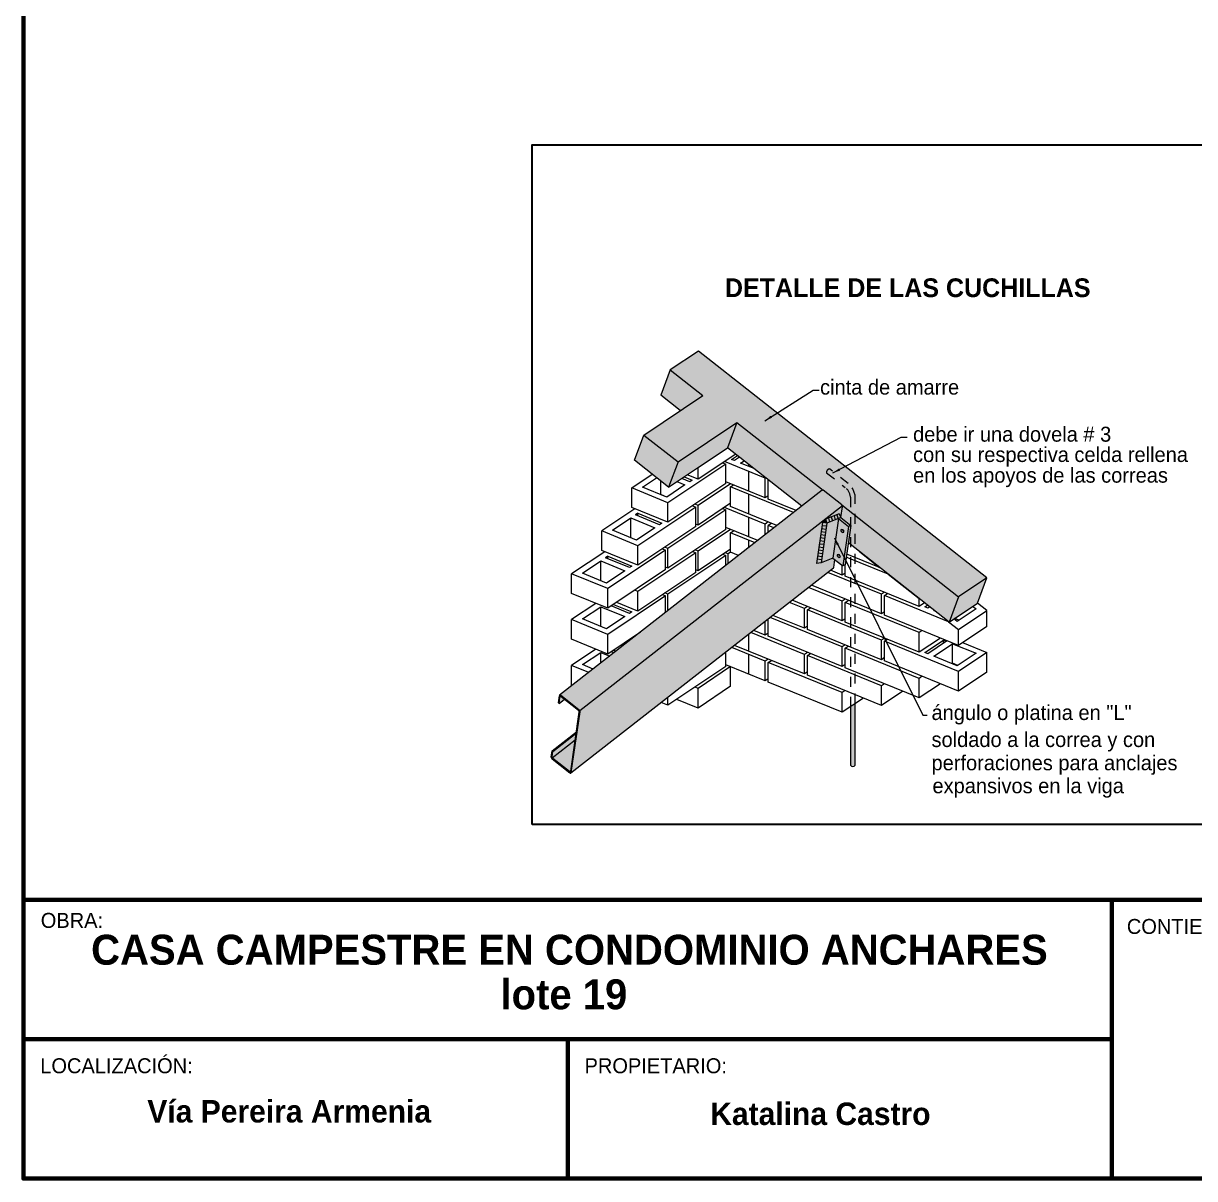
# Model space of a CAD drawing. Header units: metres. Extents: x 187 to 346, y 195 to 238.
# Drawn here: x 241.43 to 253.17, y 194.8 to 206.37 of the extents above; entities that cross this region are included whole.
import ezdxf
from ezdxf.enums import TextEntityAlignment as Align

# ---------------------------------------------------------------- set-up
doc = ezdxf.new("R2010")
doc.units = ezdxf.units.M
doc.linetypes.add('HIDDEN', pattern=[0.375, 0.25, -0.125])
for name, color, linetype, lineweight, true_color in [('Achu-Sombra 1', 253, 'Continuous', 13, 0x9c9c9c), ('Achu-Sombra 2', 253, 'Continuous', 13, 0xb0b0b0), ('Achu-Sombra 3', 9, 'Continuous', 13, 0xc9c9c9), ('Achu-Sombra 4', 254, 'Continuous', 13, 0xe0e0e0), ('Achu-Sombra 5', 254, 'Continuous', 13, 0xe8e8e8), ('Achu-Sombra 6', 7, 'Continuous', 13, 0xf5f5f5)]:
    doc.layers.add(name, color=color, linetype=linetype, lineweight=lineweight, true_color=true_color)
for name, color, linetype, lineweight in [('Ladrillos detalle', 1, 'Continuous', 5), ('Lamina', 240, 'Continuous', 9), ('Secciones 1', 124, 'Continuous', 25), ('Secciones 3', 144, 'Continuous', 13), ('Tex-Cuadros', 24, 'Continuous', 35), ('Tex-Linea', 8, 'Continuous', 9), ('Tex-Tex', 8, 'Continuous', 25), ('Varillas 1', 126, 'Continuous', 20), ('¡Margen', 152, 'Continuous', 80), ('¡Margen-Tex', 7, 'Continuous', 25)]:
    doc.layers.add(name, color=color, linetype=linetype, lineweight=lineweight)
doc.styles.add('Century Gothic', font='GOTHIC.TTF')
doc.styles.add('Century Gothic Gordas', font='GOTHICB.TTF')
doc.styles.add('Cotas', font='GOTHIC.TTF')
doc.dimstyles.new('NINGUNA', dxfattribs={"dimtxt": 0.1125, "dimasz": 0.065, "dimexe": 0.025, "dimexo": 0.075, "dimgap": 0.005, "dimtad": 0, "dimtoh": 1, "dimzin": 4, "dimdsep": 46, "dimtxsty": 'Cotas', "dimblk": 'OBLIQUE', "dimcen": 0, "dimse1": 1, "dimse2": 1, "dimclrd": 256, "dimclre": 256, "dimclrt": 256, "dimadec": 1, "dimazin": 0, "dimtfac": 1.333333, "dimtix": 1, "dimtofl": 0, "dimtmove": 2, "dimatfit": 0, "dimfxl": 1, "dimtolj": 1, "dimtzin": 0, "dimlwd": 9, "dimlwe": 9, "dimarcsym": 0})

# ---------------------------------------------------------------- blocks, each defined once
blk = doc.blocks.new('_Oblique')
at = {"color": 0, "linetype": 'ByBlock', "lineweight": -2}
blk.add_line((-0.5, -0.5), (0.5, 0.5), dxfattribs=at)

msp = doc.modelspace()

# ---------------------------------------------------------------- hatches: boundary and pattern name
at = {"layer": 'Achu-Sombra 1'}
for points in [[(246.8152, 199.638, 0.5773503), (246.8024, 199.6328), (246.7922, 199.5622), (246.7995, 199.5565), (246.8083, 199.618, -0.5773503), (246.8212, 199.6231), (246.9936, 199.4875, -0.2679492), (247.001, 199.4689), (246.916, 198.8789, -0.5773503), (246.9031, 198.8737), (246.738, 199.0037, -0.2679492), (246.7305, 199.0222), (246.7384, 199.0769), (246.7312, 199.0826), (246.722, 199.0188, 0.2679492), (246.7294, 199.0002), (246.909, 198.8589, 0.5773503), (246.9219, 198.864), (247.0096, 199.4723, 0.2679492), (247.0021, 199.4909)], [(249.7663, 199.555), (249.7183, 199.5229), (249.7183, 198.9369, 0.5445375), (249.7663, 198.9369)]]:
    msp.add_hatch(color=256, dxfattribs=at).paths.add_polyline_path(points)
h = msp.add_hatch(color=256, dxfattribs=at)
h.dxf.hatch_style = 1
h.paths.add_polyline_path([(246.9706, 199.2583), (246.9725, 199.2711), (246.7312, 199.0826), (246.7384, 199.0769)])
at = {"layer": 'Achu-Sombra 2'}
h = msp.add_hatch(color=256, dxfattribs=at)
h.dxf.hatch_style = 1
edge = h.paths.add_edge_path()
edge.add_ellipse((249.6556, 201.2922), major_axis=(-0.015, 0.0118), ratio=0.6194957, start_angle=19.24729, end_angle=122.09463, ccw=False)
edge.add_ellipse((249.6376, 201.285), major_axis=(-0.015, 0.0118), ratio=0.6194957, start_angle=-57.90537, end_angle=199.24729)
edge = h.paths.add_edge_path()
edge.add_ellipse((249.6195, 201.0422), major_axis=(-0.015, 0.0118), ratio=0.6194957, start_angle=19.24729, end_angle=122.09463, ccw=False)
edge.add_ellipse((249.6015, 201.035), major_axis=(-0.015, 0.0118), ratio=0.6194957, start_angle=-57.90537, end_angle=199.24729)
at = {"layer": 'Achu-Sombra 3'}
h = msp.add_hatch(color=256, dxfattribs=at)
h.dxf.hatch_style = 1
h.paths.add_polyline_path([(248.1972, 203.0863), (247.9137, 202.8966), (248.2392, 202.6404), (247.6485, 202.2454), (247.9911, 201.9758), (248.5818, 202.3709), (249.4447, 201.6918), (249.6316, 201.5448), (250.8011, 200.6244), (251.0847, 200.814)])
h.paths.add_polyline_path([(249.6316, 201.5448, -0.2679492), (249.639, 201.5262), (249.6234, 201.4181), (249.7232, 201.3395), (249.6981, 201.1652), (250.7068, 200.3714), (250.8011, 200.6244)])
h.paths.add_polyline_path([(249.4348, 201.6919, -0.345924), (249.4447, 201.6918), (248.5818, 202.3709), (248.4875, 202.1178), (249.231, 201.5327)], flags=17)
h.paths.add_polyline_path([(248.5818, 202.3709), (247.9911, 201.9758), (247.8968, 201.7228), (248.4875, 202.1178)], flags=17)
h.paths.add_polyline_path([(247.9137, 202.8966), (247.8194, 202.6436), (248.0144, 202.4901), (248.2392, 202.6404)], flags=17)
h = msp.add_hatch(color=256, dxfattribs=at)
h.dxf.hatch_style = 1
edge = h.paths.add_edge_path()
edge.add_ellipse((249.6376, 201.285), major_axis=(-0.015, 0.0118), ratio=0.6194957, start_angle=199.24729, end_angle=302.09463)
edge.add_ellipse((249.6556, 201.2922), major_axis=(-0.015, 0.0118), ratio=0.6194957, start_angle=19.24729, end_angle=122.09463)
at = {"layer": 'Achu-Sombra 4'}
h = msp.add_hatch(color=256, dxfattribs=at)
h.dxf.hatch_style = 1
h.paths.add_polyline_path([(249.6378, 201.5365, 0.1316525), (249.6316, 201.5448), (249.4447, 201.6918, 0.345924), (249.4348, 201.6919), (246.8054, 199.638, -0.345924), (246.8152, 199.638), (247.0021, 199.4909, -0.1316525), (247.0083, 199.4826)])
h.paths.add_polyline_path([(249.5485, 200.9128, 0.1874732), (249.5513, 200.9179), (249.5627, 200.997), (249.5428, 201.0127), (249.4248, 200.9656), (249.3794, 200.9587), (249.4384, 201.3677), (249.469, 201.4016), (249.6067, 201.4566), (249.6234, 201.4181), (249.639, 201.5262, 0.1316525), (249.6378, 201.5365), (247.0083, 199.4826, -0.1316525), (247.0096, 199.4723), (246.9215, 198.8608)])
h.paths.add_polyline_path([(246.9609, 199.1909), (246.7318, 199.0119, 0.1316525), (246.738, 199.0037), (246.9031, 198.8737, 0.5773503), (246.916, 198.8789)])
h.paths.add_polyline_path([(246.9609, 199.1909), (246.9706, 199.2583), (246.7384, 199.0769), (246.7305, 199.0222, 0.1316525), (246.7318, 199.0119)])
h.paths.add_polyline_path([(246.8529, 199.5982), (246.8212, 199.6231, 0.5773503), (246.8083, 199.618), (246.7995, 199.5565)])
at = {"layer": 'Achu-Sombra 5'}
h = msp.add_hatch(color=256, dxfattribs=at)
h.dxf.hatch_style = 1
h.paths.add_polyline_path([(249.5998, 201.4086), (249.4819, 201.3615), (249.4248, 200.9656), (249.5428, 201.0127)])
h.paths.add_polyline_path([(249.6996, 201.3301), (249.5998, 201.4086), (249.5428, 201.0127), (249.6426, 200.9342)])
edge = h.paths.add_edge_path(flags=16)
edge.add_ellipse((249.6376, 201.285), major_axis=(-0.015, 0.0118), ratio=0.6194957, start_angle=-57.90537, end_angle=199.24729, ccw=False)
edge.add_ellipse((249.6376, 201.285), major_axis=(-0.015, 0.0118), ratio=0.6194957, start_angle=199.24729, end_angle=302.09463, ccw=False)
edge = h.paths.add_edge_path(flags=16)
edge.add_ellipse((249.6015, 201.035), major_axis=(-0.015, 0.0118), ratio=0.6194957, start_angle=-57.90537, end_angle=199.24729, ccw=False)
edge.add_ellipse((249.6015, 201.035), major_axis=(-0.015, 0.0118), ratio=0.6194957, start_angle=199.24729, end_angle=302.09463, ccw=False)
h.paths.add_polyline_path([(249.6234, 201.4181), (249.5998, 201.4086), (249.6996, 201.3301), (249.7232, 201.3395)])
h.paths.add_polyline_path([(249.7232, 201.3395), (249.6996, 201.3301), (249.6426, 200.9342), (249.6661, 200.9436)])
at = {"layer": 'Achu-Sombra 6'}
h = msp.add_hatch(dxfattribs=at)
h.set_pattern_fill('ANGLE', color=256, scale=1.5)
h.set_pattern_definition([(0, (227.739, 208.061), (0, 10.4775), [7.62, -2.8575]), (90, (227.739, 208.061), (-10.4775, 6e-16), [7.62, -2.8575])])
h.paths.add_polyline_path([(248.569, 202.0537), (248.4875, 202.1178), (248.1921, 201.9203), (248.1921, 201.8017)])
h.paths.add_polyline_path([(248.1921, 201.9203), (248.082, 201.8466), (248.1921, 201.8017)], flags=17)
h.paths.add_polyline_path([(248.6082, 202.0228), (248.5859, 202.0404), (248.5272, 202.0012), (248.5574, 201.9888)])
h.paths.add_polyline_path([(248.653, 201.9876), (248.6179, 201.9641), (248.7527, 201.9091)])
h.paths.add_polyline_path([(248.0516, 201.8263), (248.028, 201.8105), (248.108, 201.7778), (248.1316, 201.7936)], flags=17)
h.paths.add_polyline_path([(248.0607, 201.7462), (247.9807, 201.7789), (247.8968, 201.7228), (247.8188, 201.7841), (247.8188, 201.6487), (247.8784, 201.6243)])
h.paths.add_polyline_path([(247.8188, 201.7841), (247.777, 201.817), (247.6357, 201.7225), (247.818, 201.6481), (247.8188, 201.6487)])
h.paths.add_polyline_path([(247.5279, 201.7156), (247.5279, 201.5193), (247.8908, 201.3711), (247.8908, 201.5675)])
h.paths.add_polyline_path([(248.4698, 201.7583), (248.4698, 201.9546), (247.8908, 201.5675), (247.8908, 201.3711)])
h.paths.add_polyline_path([(248.8655, 201.8122), (248.4571, 201.9789), (248.4394, 201.967), (248.4698, 201.9546), (248.4698, 201.7774), (248.8655, 201.6158)])
h.paths.add_polyline_path([(248.8958, 201.7965), (248.8711, 201.8159), (248.8655, 201.8122), (248.8655, 201.6158), (248.8958, 201.636)])
h.paths.add_polyline_path([(248.8958, 201.7965), (248.8958, 201.636), (248.8958, 201.6035), (249.1754, 201.4893), (249.231, 201.5327)])
h.paths.add_polyline_path([(248.5177, 201.7251), (248.5177, 201.5287), (248.9828, 201.3388), (249.1479, 201.4678)])
h.paths.add_polyline_path([(248.5177, 201.5613), (248.5177, 201.7251), (248.5481, 201.7454), (248.5179, 201.7577), (248.1921, 201.5399), (248.1921, 201.3435)])
h.paths.add_polyline_path([(248.1921, 201.5399), (248.1617, 201.5523), (248.1381, 201.5365), (248.1685, 201.5241), (248.1685, 201.3532), (248.1921, 201.3435)])
h.paths.add_polyline_path([(248.1685, 201.5241), (247.5896, 201.1369), (247.5896, 200.9406), (248.1685, 201.3277)])
h.paths.add_polyline_path([(247.5884, 201.4619), (247.5884, 201.4364), (247.8067, 201.3473), (247.8304, 201.3631)])
h.paths.add_polyline_path([(247.5884, 201.4619), (247.5648, 201.4461), (247.5884, 201.4364)], flags=17)
h.paths.add_polyline_path([(247.7595, 201.3157), (247.5175, 201.4145), (247.5175, 201.2172), (247.5763, 201.1932)])
h.paths.add_polyline_path([(247.5175, 201.4145), (247.3344, 201.292), (247.5175, 201.2172)])
h.paths.add_polyline_path([(247.5896, 201.1369), (247.2267, 201.2851), (247.2267, 201.0887), (247.5896, 200.9406)])
h.paths.add_polyline_path([(247.2871, 201.0313), (247.2871, 201.0059), (247.5055, 200.9167), (247.5291, 200.9325)])
h.paths.add_polyline_path([(247.2871, 201.0313), (247.2635, 201.0155), (247.2871, 201.0059)], flags=17)
h.paths.add_polyline_path([(247.2163, 200.9839), (247.2163, 200.7867), (247.2751, 200.7627), (247.4582, 200.8851)])
h.paths.add_polyline_path([(247.2163, 200.9839), (247.0331, 200.8614), (247.2163, 200.7867)])
h.paths.add_polyline_path([(247.2883, 200.7064), (246.9254, 200.8545), (246.9254, 200.6582), (247.2883, 200.51)])
h.paths.add_polyline_path([(247.8672, 200.8972), (247.8672, 201.0935), (247.2883, 200.7064), (247.2883, 200.51)])
h.paths.add_polyline_path([(247.8908, 201.1093), (247.8605, 201.1217), (247.8368, 201.1059), (247.8672, 201.0935), (247.8672, 200.9226), (247.8908, 200.913)])
h.paths.add_polyline_path([(248.4698, 201.3001), (248.4698, 201.4965), (247.8908, 201.1093), (247.8908, 200.913)])
h.paths.add_polyline_path([(248.8655, 201.354), (248.4571, 201.5207), (248.4394, 201.5089), (248.4698, 201.4965), (248.4698, 201.3192), (248.7902, 201.1884), (248.8655, 201.2472)])
h.paths.add_polyline_path([(248.8959, 201.3743), (248.8655, 201.354), (248.8655, 201.2472), (248.8958, 201.2708), (248.8958, 201.3384), (248.9526, 201.3152), (248.9828, 201.3388)])
h.paths.add_polyline_path([(248.9526, 201.3152), (248.8958, 201.3384), (248.8958, 201.2708)], flags=17)
h.paths.add_polyline_path([(247.5896, 200.6788), (247.5592, 200.6912), (247.3769, 200.5693), (247.5896, 200.4824)])
h.paths.add_polyline_path([(248.1685, 200.8696), (248.1685, 201.0659), (247.5896, 200.6788), (247.5896, 200.4824)])
h.paths.add_polyline_path([(248.5177, 201.1031), (248.5177, 201.2669), (248.5481, 201.2872), (248.5179, 201.2996), (248.1921, 201.0817), (248.1921, 200.8854)])
h.paths.add_polyline_path([(248.1921, 201.0817), (248.1617, 201.0941), (248.1381, 201.0783), (248.1685, 201.0659), (248.1685, 200.895), (248.1921, 200.8854)])
h.paths.add_polyline_path([(248.7627, 201.1669), (248.5177, 201.2669), (248.5177, 201.1031), (248.5177, 201.0706), (248.5976, 201.038)])
h.paths.add_polyline_path([(249.7183, 201.1493), (249.6981, 201.1652), (249.682, 201.0534), (249.7183, 201.0386)])
h.paths.add_polyline_path([(249.7663, 201.1115), (249.7183, 201.1493), (249.7183, 201.0386), (249.7663, 201.019)])
h.paths.add_polyline_path([(249.7663, 201.1115), (249.7663, 201.019), (250.0105, 200.9193)])
h.paths.add_polyline_path([(250.408, 200.6065), (250.408, 200.528), (250.4619, 200.5641)], flags=17)
h.paths.add_polyline_path([(250.408, 200.6065), (250.0969, 200.8513), (249.7663, 200.9863), (249.7663, 200.79), (250.408, 200.528)])
h.paths.add_polyline_path([(249.7663, 200.9863), (249.7183, 201.0059), (249.7183, 200.8096), (249.7663, 200.79)])
h.paths.add_polyline_path([(249.7183, 201.0059), (249.6775, 201.0225), (249.667, 200.9495), (249.667, 200.8305), (249.7183, 200.8096)])
h.paths.add_polyline_path([(249.667, 200.944), (249.6426, 200.9342), (249.6367, 200.9388), (249.6367, 200.8428), (249.667, 200.8631)])
h.paths.add_polyline_path([(249.6367, 200.9388), (249.5627, 200.997), (249.5513, 200.9179, -0.1874732), (249.5485, 200.9128), (249.5199, 200.8905), (249.6367, 200.8428)])
h.paths.add_polyline_path([(249.7183, 200.7768), (249.4924, 200.869), (249.3273, 200.7401), (249.7183, 200.5805)])
h.paths.add_polyline_path([(249.7663, 200.7572), (249.7183, 200.7768), (249.7183, 200.5805), (249.7663, 200.5609)])
h.paths.add_polyline_path([(250.0299, 200.6496), (249.7663, 200.7572), (249.7663, 200.5609), (250.0299, 200.4533)])
h.paths.add_polyline_path([(250.0602, 200.6373), (250.0905, 200.6576), (250.0603, 200.6699), (250.0299, 200.6496), (250.0299, 200.4533), (250.0602, 200.4735)])
h.paths.add_polyline_path([(250.0602, 200.6373), (250.0602, 200.4735), (250.0602, 200.4409), (250.8011, 200.1384), (250.8011, 200.2972), (250.7018, 200.3754)])
h.paths.add_polyline_path([(251.0847, 200.3281), (251.0847, 200.4868), (250.8011, 200.2972), (250.8011, 200.1384)])
h.paths.add_polyline_path([(250.6207, 200.2121), (250.4383, 200.2865), (250.408, 200.2662), (250.408, 200.0699)])
h.paths.add_polyline_path([(250.408, 200.2662), (249.7663, 200.5282), (249.7663, 200.3318), (250.408, 200.0699)])
h.paths.add_polyline_path([(249.7663, 200.5282), (249.7183, 200.5478), (249.7183, 200.3514), (249.7663, 200.3318)])
h.paths.add_polyline_path([(249.7183, 200.5478), (249.667, 200.5687), (249.667, 200.3724), (249.7183, 200.3514)])
h.paths.add_polyline_path([(249.667, 200.5687), (249.6974, 200.589), (249.6671, 200.6014), (249.6367, 200.581), (249.6367, 200.3847), (249.667, 200.4049)])
h.paths.add_polyline_path([(249.6367, 200.581), (249.2998, 200.7186), (249.1347, 200.5896), (249.6367, 200.3847)])
h.paths.add_polyline_path([(248.5976, 201.038), (248.5179, 201.0705), (248.4934, 201.0541), (248.4934, 200.9565)])
h.paths.add_polyline_path([(248.4934, 201.0541), (248.463, 201.0666), (248.4394, 201.0507), (248.4698, 201.0383), (248.4698, 200.9381), (248.4934, 200.9565)], flags=17)
h.paths.add_polyline_path([(248.4698, 201.0383), (247.8908, 200.6512), (247.8908, 200.4859), (248.4698, 200.9381)])
h.paths.add_polyline_path([(247.8908, 200.6512), (247.8605, 200.6636), (247.8368, 200.6478), (247.8672, 200.6354), (247.8672, 200.4674), (247.8908, 200.4859)])
h.paths.add_polyline_path([(247.8672, 200.6354), (247.2883, 200.2482), (247.2883, 200.0519), (247.6147, 200.2701), (247.8672, 200.4674)])
h.paths.add_polyline_path([(247.2883, 200.2482), (246.9254, 200.3964), (246.9254, 200.2), (247.2883, 200.0519)])
h.paths.add_polyline_path([(247.2163, 200.5258), (247.0331, 200.4033), (247.2163, 200.3285)])
h.paths.add_polyline_path([(247.4582, 200.427), (247.2163, 200.5258), (247.2163, 200.3285), (247.2751, 200.3045)])
h.paths.add_polyline_path([(247.3465, 200.5489), (247.3229, 200.5331), (247.5055, 200.4586), (247.5291, 200.4744)], flags=17)
h.paths.add_polyline_path([(247.099, 199.8674), (246.9254, 199.9382), (246.9254, 199.7317)])
h.paths.add_polyline_path([(247.2163, 199.9589), (247.2163, 200.0676), (247.0331, 199.9452), (247.1418, 199.9008)])
h.paths.add_polyline_path([(247.3076, 200.0303), (247.2163, 200.0676), (247.2163, 199.9589)])
h.paths.add_polyline_path([(247.3718, 200.0805), (247.3465, 200.0908), (247.3229, 200.075), (247.3504, 200.0637)], flags=17)
h.paths.add_polyline_path([(247.8908, 199.618), (247.824, 199.5658), (247.8908, 199.5386)])
h.paths.add_polyline_path([(248.4698, 199.9257), (248.4698, 200.0702), (247.8908, 199.618), (247.8908, 199.5386)])
h.paths.add_polyline_path([(248.1921, 199.7073), (248.1617, 199.7197), (247.9794, 199.5978), (248.1921, 199.511)])
h.paths.add_polyline_path([(248.5177, 199.7287), (248.5177, 199.9251), (248.1921, 199.7073), (248.1921, 199.511)])
h.paths.add_polyline_path([(248.8655, 199.9796), (248.5294, 200.1168), (248.4698, 200.0702), (248.4698, 199.9448), (248.8655, 199.7832)])
h.paths.add_polyline_path([(248.8958, 199.9672), (248.9262, 199.9876), (248.8959, 199.9999), (248.8655, 199.9796), (248.8655, 199.7832), (248.8958, 199.8035)])
h.paths.add_polyline_path([(248.8958, 199.9672), (248.8958, 199.8035), (248.8958, 199.7709), (249.6367, 199.4684), (249.6367, 199.6648)])
h.paths.add_polyline_path([(249.7183, 199.6642), (249.6671, 199.6851), (249.6367, 199.6648), (249.6367, 199.4684), (249.7183, 199.5229)])
h.paths.add_polyline_path([(249.7663, 199.6446), (249.7183, 199.6642), (249.7183, 199.5229), (249.7663, 199.555)])
h.paths.add_polyline_path([(249.8494, 199.6107), (249.7663, 199.6446), (249.7663, 199.555)])
h.paths.add_polyline_path([(250.2426, 199.6792), (250.0603, 199.7537), (250.0299, 199.7333), (250.0299, 199.537)])
h.paths.add_polyline_path([(250.0299, 199.7333), (249.7663, 199.841), (249.7663, 199.6446), (249.8494, 199.6107), (250.0299, 199.537)])
h.paths.add_polyline_path([(249.7663, 199.841), (249.7183, 199.8605), (249.7183, 199.6642), (249.7663, 199.6446)])
h.paths.add_polyline_path([(249.7183, 199.8605), (249.2889, 200.0358), (249.2889, 199.8395), (249.7183, 199.6642)])
h.paths.add_polyline_path([(249.2889, 200.0358), (249.3193, 200.0561), (249.2891, 200.0685), (249.2587, 200.0482), (249.2587, 199.8518), (249.2889, 199.872)])
h.paths.add_polyline_path([(249.2587, 200.0482), (248.722, 200.2673), (248.5569, 200.1383), (249.2587, 199.8518)])
h.paths.add_polyline_path([(248.8655, 200.3794), (248.7495, 200.2887), (248.8655, 200.2414)])
h.paths.add_polyline_path([(248.8958, 200.403), (248.8655, 200.3794), (248.8655, 200.2414), (248.8958, 200.2616)])
h.paths.add_polyline_path([(248.9146, 200.4177), (248.8958, 200.403), (248.8958, 200.2616), (248.8958, 200.229), (249.6367, 199.9266), (249.6367, 200.1229)])
h.paths.add_polyline_path([(249.667, 200.1106), (249.6974, 200.1309), (249.6671, 200.1432), (249.6367, 200.1229), (249.6367, 199.9266), (249.667, 199.9468)])
h.paths.add_polyline_path([(249.7183, 200.0896), (249.667, 200.1106), (249.667, 199.9468), (249.667, 199.9142), (249.7183, 199.8933)])
h.paths.add_polyline_path([(249.7663, 200.07), (249.7183, 200.0896), (249.7183, 199.8933), (249.7663, 199.8737)])
h.paths.add_polyline_path([(249.7663, 200.07), (249.7663, 199.8737), (250.408, 199.6117), (250.408, 199.8081)])
h.paths.add_polyline_path([(250.6207, 199.754), (250.4383, 199.8284), (250.408, 199.8081), (250.408, 199.6117)])
h.paths.add_polyline_path([(251.0847, 199.8699), (251.0847, 200.0663), (250.8011, 199.8766), (250.8011, 199.6803)])
h.paths.add_polyline_path([(250.8011, 199.8766), (250.0602, 200.1791), (250.0602, 199.9828), (250.8011, 199.6803)])
h.paths.add_polyline_path([(250.9769, 200.0594), (250.7425, 200.155), (250.7425, 199.9587), (250.7946, 199.9374)])
h.paths.add_polyline_path([(250.7425, 200.155), (250.5535, 200.0286), (250.7358, 199.9542), (250.7425, 199.9587)], flags=17)
h.paths.add_polyline_path([(250.6518, 200.1595), (250.6518, 200.1921), (250.4628, 200.0657), (250.493, 200.0533)])
h.paths.add_polyline_path([(250.6821, 200.1797), (250.6518, 200.1921), (250.6518, 200.1595)], flags=17)
h.paths.add_polyline_path([(250.0602, 200.1791), (250.0905, 200.1994), (250.0603, 200.2118), (250.0299, 200.1915), (250.0299, 199.9951), (250.0602, 200.0154)])
h.paths.add_polyline_path([(250.0299, 200.1915), (249.7663, 200.2991), (249.7663, 200.1028), (250.0299, 199.9951)])
h.paths.add_polyline_path([(249.7663, 200.2991), (249.7183, 200.3187), (249.7183, 200.1223), (249.7663, 200.1028)])
h.paths.add_polyline_path([(249.7183, 200.3187), (249.2889, 200.494), (249.2889, 200.2976), (249.7183, 200.1223)])
h.paths.add_polyline_path([(249.2587, 200.5063), (249.1072, 200.5681), (248.9421, 200.4392), (249.2587, 200.31)])
h.paths.add_polyline_path([(249.2889, 200.494), (249.3193, 200.5143), (249.2891, 200.5266), (249.2587, 200.5063), (249.2587, 200.31), (249.2889, 200.3302)])
h.paths.add_polyline_path([(250.5124, 200.5244), (250.49, 200.542), (250.4628, 200.5238), (250.493, 200.5115)], flags=17)
h.paths.add_polyline_path([(250.9769, 200.5028), (250.9431, 200.5294), (250.7626, 200.4087), (250.8083, 200.39)])

# ---------------------------------------------------------------- linework, layer by layer
at = {"layer": 'Achu-Sombra 1'}
for points in [[(247.5542, 201.9923), (247.6485, 202.2454), (247.8968, 201.7228), (247.9911, 201.9758)], [(250.7068, 200.3714), (250.8011, 200.6244), (250.9904, 200.561), (251.0847, 200.814)]]:
    msp.add_solid(points, dxfattribs=at)
at = {"layer": 'Achu-Sombra 3'}
for points in [[(249.4384, 201.3677), (249.4819, 201.3615), (249.3794, 200.9587), (249.4248, 200.9656)], [(249.4819, 201.3615), (249.469, 201.4016), (249.4384, 201.3677)], [(249.6234, 201.4181), (249.6067, 201.4566), (249.4819, 201.3615), (249.469, 201.4016)]]:
    msp.add_solid(points, dxfattribs=at)
at = {"layer": 'Ladrillos detalle', "extrusion": (0, 0.85264, 0.522499)}
for p, q in [((248.1921, 201.9203), (248.4875, 202.1178)), ((248.569, 202.0537), (248.1921, 201.8017)), ((248.4698, 201.9546), (247.8908, 201.5675)), ((248.4394, 201.967), (248.4698, 201.9546)), ((248.8655, 201.8122), (248.4571, 201.9789)), ((248.4698, 201.7583), (248.4698, 201.9546)), ((248.5272, 202.0012), (248.5859, 202.0404)), ((248.5574, 201.9888), (248.5272, 202.0012)), ((248.6082, 202.0228), (248.5574, 201.9888)), ((248.6179, 201.9641), (248.653, 201.9876)), ((248.7527, 201.9091), (248.6179, 201.9641)), ((247.5279, 201.7156), (247.7322, 201.8522)), ((247.6357, 201.7225), (247.777, 201.817)), ((248.0516, 201.8263), (248.1316, 201.7936)), ((248.1921, 201.8017), (248.082, 201.8466)), ((248.1921, 201.8017), (248.1921, 201.9203)), ((248.8711, 201.8159), (248.8655, 201.8122)), ((247.8908, 201.5675), (247.5279, 201.7156)), ((247.5279, 201.5193), (247.5279, 201.7156)), ((247.8776, 201.6238), (247.6357, 201.7225)), ((247.8188, 201.6487), (247.8188, 201.7841)), ((248.0607, 201.7462), (247.8776, 201.6238)), ((248.4698, 201.7583), (247.8908, 201.3711)), ((247.9807, 201.7789), (248.0607, 201.7462)), ((248.108, 201.7778), (248.028, 201.8105)), ((248.1316, 201.7936), (248.108, 201.7778)), ((248.5179, 201.7577), (248.1921, 201.5399)), ((248.8655, 201.6158), (248.4698, 201.7774)), ((248.5177, 201.7251), (248.5481, 201.7454)), ((248.5177, 201.5287), (248.5177, 201.7251)), ((249.1479, 201.4678), (248.5177, 201.7251)), ((248.8655, 201.6158), (248.8655, 201.8122)), ((248.8958, 201.6035), (248.8958, 201.7965)), ((247.8188, 201.6487), (247.818, 201.6481)), ((247.8784, 201.6243), (247.8188, 201.6487)), ((248.8958, 201.636), (248.8655, 201.6158)), ((249.1754, 201.4893), (248.8958, 201.6035)), ((247.5583, 201.5069), (247.2267, 201.2851)), ((247.8908, 201.3711), (247.5279, 201.5193)), ((247.5884, 201.4619), (247.5648, 201.4461)), ((247.5884, 201.4619), (247.8304, 201.3631)), ((247.5884, 201.4364), (247.5884, 201.4619)), ((248.1685, 201.5241), (247.5896, 201.1369)), ((247.8908, 201.3711), (247.8908, 201.5675)), ((248.4698, 201.4965), (247.8908, 201.1093)), ((248.1381, 201.5365), (248.1685, 201.5241)), ((248.1921, 201.5399), (248.1617, 201.5523)), ((248.1685, 201.3277), (248.1685, 201.5241)), ((248.5177, 201.5613), (248.1921, 201.3435)), ((248.1921, 201.3435), (248.1921, 201.5399)), ((248.4394, 201.5089), (248.4698, 201.4965)), ((248.8655, 201.354), (248.4571, 201.5207)), ((248.4698, 201.3001), (248.4698, 201.4965)), ((248.9828, 201.3388), (248.5177, 201.5287)), ((247.3344, 201.292), (247.5175, 201.4145)), ((247.5175, 201.4145), (247.7595, 201.3157)), ((247.5175, 201.2181), (247.5175, 201.4145)), ((247.8067, 201.3473), (247.5648, 201.4461)), ((247.8304, 201.3631), (247.8067, 201.3473)), ((248.1921, 201.3435), (248.1685, 201.3532)), ((248.8959, 201.3743), (248.8655, 201.354)), ((248.8655, 201.2472), (248.8655, 201.354)), ((248.9262, 201.3587), (248.8958, 201.3384)), ((247.5896, 201.1369), (247.2267, 201.2851)), ((247.2267, 201.0887), (247.2267, 201.2851)), ((247.5763, 201.1932), (247.3344, 201.292)), ((247.7595, 201.3157), (247.5763, 201.1932)), ((248.1685, 201.3277), (247.5896, 200.9406)), ((248.4698, 201.3001), (247.8908, 200.913)), ((248.5179, 201.2996), (248.1921, 201.0817)), ((248.7902, 201.1884), (248.4698, 201.3192)), ((248.5177, 201.2669), (248.5481, 201.2872)), ((248.5177, 201.0706), (248.5177, 201.2669)), ((248.7627, 201.1669), (248.5177, 201.2669)), ((248.8958, 201.2708), (248.8958, 201.3384)), ((248.9526, 201.3152), (248.8958, 201.3384)), ((247.5896, 200.9406), (247.5896, 201.1369)), ((247.8908, 201.1093), (247.8605, 201.1217)), ((247.257, 201.0763), (246.9254, 200.8545)), ((247.5896, 200.9406), (247.2267, 201.0887)), ((247.2871, 201.0313), (247.2635, 201.0155)), ((247.5055, 200.9167), (247.2635, 201.0155)), ((247.2871, 201.0313), (247.5291, 200.9325)), ((247.2871, 201.0059), (247.2871, 201.0313)), ((247.8672, 201.0935), (247.2883, 200.7064)), ((248.1685, 201.0659), (247.5896, 200.6788)), ((247.8368, 201.1059), (247.8672, 201.0935)), ((247.8672, 200.8972), (247.8672, 201.0935)), ((247.8908, 200.913), (247.8908, 201.1093)), ((248.4698, 201.0383), (247.8908, 200.6512)), ((248.1381, 201.0783), (248.1685, 201.0659)), ((248.1921, 201.0817), (248.1617, 201.0941)), ((248.1685, 200.8696), (248.1685, 201.0659)), ((248.5177, 201.1031), (248.1921, 200.8854)), ((248.1921, 200.8854), (248.1921, 201.0817)), ((248.4394, 201.0507), (248.4698, 201.0383)), ((248.4934, 201.0541), (248.463, 201.0666)), ((248.4698, 200.9381), (248.4698, 201.0383)), ((248.5179, 201.0705), (248.4934, 201.0541)), ((248.4934, 200.9565), (248.4934, 201.0541)), ((248.5976, 201.038), (248.5177, 201.0706)), ((250.0969, 200.8513), (249.6775, 201.0225)), ((250.0105, 200.9193), (249.682, 201.0534)), ((249.8128, 201.0749), (250.0105, 200.9193)), ((247.0331, 200.8614), (247.2163, 200.9839)), ((247.2163, 200.9839), (247.4582, 200.8851)), ((247.2163, 200.7876), (247.2163, 200.9839)), ((247.4582, 200.8851), (247.2751, 200.7627)), ((247.8672, 200.8972), (247.2883, 200.51)), ((247.5291, 200.9325), (247.5055, 200.9167)), ((247.8908, 200.913), (247.8672, 200.9226)), ((248.1921, 200.8854), (248.1685, 200.895)), ((249.6367, 200.8428), (249.5199, 200.8905)), ((249.6367, 200.8428), (249.6367, 200.9388)), ((249.667, 200.8305), (249.667, 200.9495)), ((247.2883, 200.7064), (246.9254, 200.8545)), ((246.9254, 200.6582), (246.9254, 200.8545)), ((247.2751, 200.7627), (247.0331, 200.8614)), ((248.1685, 200.8696), (247.5896, 200.4824)), ((250.0299, 200.6496), (249.4924, 200.869)), ((249.667, 200.8631), (249.6367, 200.8428)), ((250.408, 200.528), (249.667, 200.8305)), ((250.0969, 200.8513), (250.408, 200.6065)), ((247.2883, 200.51), (246.9254, 200.6582)), ((247.2883, 200.51), (247.2883, 200.7064)), ((247.5896, 200.6788), (247.5592, 200.6912)), ((247.5896, 200.4824), (247.5896, 200.6788)), ((247.8368, 200.6478), (247.8672, 200.6354)), ((247.8908, 200.6512), (247.8605, 200.6636)), ((247.8908, 200.4859), (247.8908, 200.6512)), ((249.6367, 200.581), (249.2998, 200.7186)), ((250.0299, 200.4533), (249.3273, 200.7401)), ((250.0603, 200.6699), (250.0299, 200.6496)), ((250.0299, 200.4533), (250.0299, 200.6496)), ((250.0602, 200.6373), (250.0905, 200.6576)), ((247.1685, 200.5589), (246.9254, 200.3964)), ((247.0331, 200.4033), (247.2163, 200.5258)), ((247.2163, 200.5258), (247.4582, 200.427)), ((247.2163, 200.3294), (247.2163, 200.5258)), ((247.8672, 200.6354), (247.2883, 200.2482)), ((247.5055, 200.4586), (247.3229, 200.5331)), ((247.3465, 200.5489), (247.5291, 200.4744)), ((247.5896, 200.4824), (247.3769, 200.5693)), ((247.8672, 200.4674), (247.8672, 200.6354)), ((249.2587, 200.5063), (249.1072, 200.5681)), ((249.6367, 200.3847), (249.1347, 200.5896)), ((249.2891, 200.5266), (249.2587, 200.5063)), ((249.6671, 200.6014), (249.6367, 200.581)), ((249.6367, 200.3847), (249.6367, 200.581)), ((249.667, 200.5687), (249.6974, 200.589)), ((249.667, 200.3724), (249.667, 200.5687)), ((250.408, 200.2662), (249.667, 200.5687)), ((250.0602, 200.4409), (250.0602, 200.6373)), ((250.7018, 200.3754), (250.0602, 200.6373)), ((250.408, 200.528), (250.408, 200.6065)), ((250.4619, 200.5641), (250.408, 200.528)), ((250.4628, 200.5238), (250.49, 200.542)), ((250.493, 200.5115), (250.4628, 200.5238)), ((250.5124, 200.5244), (250.493, 200.5115)), ((250.9431, 200.5294), (250.9769, 200.5028)), ((251.0847, 200.4868), (250.9904, 200.561)), ((247.4582, 200.427), (247.2751, 200.3045)), ((247.5291, 200.4744), (247.5055, 200.4586)), ((249.6367, 200.1229), (248.9146, 200.4177)), ((249.2587, 200.31), (248.9421, 200.4392)), ((249.2587, 200.31), (249.2587, 200.5063)), ((249.2889, 200.494), (249.3193, 200.5143)), ((249.2889, 200.2976), (249.2889, 200.494)), ((250.0299, 200.1915), (249.2889, 200.494)), ((250.0602, 200.4735), (250.0299, 200.4533)), ((250.8011, 200.1384), (250.0602, 200.4409)), ((250.5535, 200.4868), (250.5571, 200.4892)), ((250.5674, 200.4811), (250.5535, 200.4868)), ((250.8083, 200.39), (250.7626, 200.4087)), ((250.9769, 200.5028), (250.7879, 200.3764)), ((250.8011, 200.2972), (251.0847, 200.4868)), ((251.0847, 200.3281), (251.0847, 200.4868)), ((247.2883, 200.2482), (246.9254, 200.3964)), ((246.9254, 200.2), (246.9254, 200.3964)), ((247.2751, 200.3045), (247.0331, 200.4033)), ((248.8655, 200.2414), (248.7495, 200.2887)), ((248.8655, 200.2414), (248.8655, 200.3794)), ((248.8958, 200.229), (248.8958, 200.403)), ((249.2889, 200.3302), (249.2587, 200.31)), ((250.0299, 199.9951), (249.2889, 200.2976)), ((249.667, 200.4049), (249.6367, 200.3847)), ((250.408, 200.0699), (249.667, 200.3724)), ((250.7018, 200.3754), (250.8011, 200.2972)), ((250.7879, 200.3764), (250.7541, 200.403)), ((251.0847, 200.3281), (250.8011, 200.1384)), ((250.8011, 200.1384), (250.8011, 200.2972)), ((247.2883, 200.0519), (246.9254, 200.2)), ((247.6147, 200.2701), (247.2883, 200.0519)), ((247.2883, 200.0519), (247.2883, 200.2482)), ((249.2587, 200.0482), (248.722, 200.2673)), ((248.8958, 200.2616), (248.8655, 200.2414)), ((249.6367, 199.9266), (248.8958, 200.229)), ((250.0603, 200.2118), (250.0299, 200.1915)), ((250.0299, 199.9951), (250.0299, 200.1915)), ((250.0602, 200.1791), (250.0905, 200.1994)), ((250.0602, 199.9828), (250.0602, 200.1791)), ((250.8011, 199.8766), (250.0602, 200.1791)), ((250.4383, 200.2865), (250.408, 200.2662)), ((250.408, 200.0699), (250.408, 200.2662)), ((250.6207, 200.2121), (250.408, 200.0699)), ((250.4628, 200.0657), (250.6518, 200.1921)), ((250.6821, 200.1797), (250.493, 200.0533)), ((250.6518, 200.1921), (250.6821, 200.1797)), ((250.6518, 200.1595), (250.6518, 200.1921)), ((247.1685, 200.1008), (246.9254, 199.9382)), ((247.0331, 199.9452), (247.2163, 200.0676)), ((247.2163, 200.0676), (247.3076, 200.0303)), ((247.2163, 199.9589), (247.2163, 200.0676)), ((247.3504, 200.0637), (247.3229, 200.075)), ((247.3465, 200.0908), (247.3718, 200.0805)), ((248.4698, 199.9257), (248.4698, 200.0702)), ((248.8655, 199.9796), (248.5294, 200.1168)), ((249.2587, 199.8518), (248.5569, 200.1383)), ((249.2891, 200.0685), (249.2587, 200.0482)), ((249.2889, 200.0358), (249.3193, 200.0561)), ((249.6671, 200.1432), (249.6367, 200.1229)), ((249.6367, 199.9266), (249.6367, 200.1229)), ((249.667, 200.1106), (249.6974, 200.1309)), ((249.667, 199.9142), (249.667, 200.1106)), ((250.408, 199.8081), (249.667, 200.1106)), ((250.493, 200.0533), (250.4628, 200.0657)), ((250.5535, 200.0286), (250.7425, 200.155)), ((250.7425, 200.155), (250.9769, 200.0594)), ((250.7425, 199.9587), (250.7425, 200.155)), ((250.9769, 200.0594), (250.7879, 199.9329)), ((251.0847, 200.0663), (250.8011, 199.8766)), ((250.8416, 200.1655), (251.0847, 200.0663)), ((251.0847, 199.8699), (251.0847, 200.0663)), ((247.099, 199.8674), (246.9254, 199.9382)), ((246.9254, 199.7317), (246.9254, 199.9382)), ((247.1418, 199.9008), (247.0331, 199.9452)), ((248.8655, 199.7832), (248.4698, 199.9448)), ((248.8959, 199.9999), (248.8655, 199.9796)), ((248.8655, 199.7832), (248.8655, 199.9796)), ((248.8958, 199.9672), (248.9262, 199.9876)), ((248.8958, 199.7709), (248.8958, 199.9672)), ((249.6367, 199.6648), (248.8958, 199.9672)), ((249.2587, 199.8518), (249.2587, 200.0482)), ((249.2889, 199.8395), (249.2889, 200.0358)), ((250.0299, 199.7333), (249.2889, 200.0358)), ((249.667, 199.9468), (249.6367, 199.9266)), ((250.0602, 200.0154), (250.0299, 199.9951)), ((250.8011, 199.6803), (250.0602, 199.9828)), ((250.7879, 199.9329), (250.5535, 200.0286)), ((250.7425, 199.9587), (250.7358, 199.9542)), ((250.7946, 199.9374), (250.7425, 199.9587)), ((248.4698, 199.9257), (247.8908, 199.5386)), ((248.5179, 199.9252), (248.1921, 199.7073)), ((248.5177, 199.7287), (248.5177, 199.9251)), ((249.2889, 199.872), (249.2587, 199.8518)), ((250.0299, 199.537), (249.2889, 199.8395)), ((250.408, 199.6117), (249.667, 199.9142)), ((250.4383, 199.8284), (250.408, 199.8081)), ((250.8011, 199.6803), (250.8011, 199.8766)), ((251.0847, 199.8699), (250.8011, 199.6803)), ((248.1921, 199.7073), (248.1617, 199.7197)), ((248.5177, 199.7287), (248.1921, 199.511)), ((248.1921, 199.511), (248.1921, 199.7073)), ((248.8958, 199.8035), (248.8655, 199.7832)), ((249.6367, 199.4684), (248.8958, 199.7709)), ((250.0603, 199.7537), (250.0299, 199.7333)), ((250.0299, 199.537), (250.0299, 199.7333)), ((250.408, 199.6117), (250.408, 199.8081)), ((250.6207, 199.754), (250.408, 199.6117)), ((247.8908, 199.5386), (247.8908, 199.618)), ((248.1921, 199.511), (247.9794, 199.5978)), ((249.6671, 199.6851), (249.6367, 199.6648)), ((249.6367, 199.4684), (249.6367, 199.6648)), ((249.8494, 199.6107), (249.6367, 199.4684)), ((250.2426, 199.6792), (250.0299, 199.537)), ((247.8908, 199.5386), (247.824, 199.5658))]:
    msp.add_line(p, q, dxfattribs=at)
at = {"layer": 'Lamina', "ltscale": 1000}
for p, q in [((249.4384, 201.3677), (249.3794, 200.9587)), ((249.7232, 201.3395), (249.6661, 200.9436))]:
    msp.add_line(p, q, dxfattribs=at)
at = {"layer": 'Lamina'}
for p, q in [((249.469, 201.4016), (249.4384, 201.3677)), ((249.4819, 201.3615), (249.4384, 201.3677)), ((249.6067, 201.4566), (249.469, 201.4016)), ((249.469, 201.4016), (249.4819, 201.3615)), ((249.4974, 201.4129), (249.5103, 201.3728)), ((249.5258, 201.4243), (249.5387, 201.3842)), ((249.5542, 201.4357), (249.5671, 201.3956)), ((249.5827, 201.447), (249.5955, 201.4069)), ((249.6234, 201.4181), (249.5998, 201.4086)), ((249.6067, 201.4566), (249.6234, 201.4181)), ((249.6234, 201.4181), (249.7232, 201.3395)), ((249.4643, 201.2391), (249.4207, 201.2453)), ((249.4687, 201.2697), (249.4251, 201.2759)), ((249.4731, 201.3003), (249.4295, 201.3065)), ((249.4775, 201.3309), (249.4339, 201.3371)), ((249.4466, 201.1166), (249.4031, 201.1229)), ((249.451, 201.1472), (249.4075, 201.1535)), ((249.4554, 201.1778), (249.4119, 201.1841)), ((249.4598, 201.2085), (249.4163, 201.2147)), ((249.429, 200.9942), (249.3854, 201.0005)), ((249.4334, 201.0248), (249.3898, 201.0311)), ((249.4378, 201.0554), (249.3943, 201.0617)), ((249.4422, 201.086), (249.3987, 201.0923)), ((249.4248, 200.9656), (249.3794, 200.9587))]:
    msp.add_line(p, q, dxfattribs=at)
at = {"layer": 'Lamina', "extrusion": (0, 0, -1)}
for centre in [(249.6556, 201.2922), (249.6195, 201.0422)]:
    msp.add_ellipse(centre, major_axis=(-0.015, 0.0118), ratio=0.6194957, start_param=4.3418112, end_param=5.7699425, dxfattribs=at)
at = {"layer": 'Secciones 1', "extrusion": (0, 0.85264, 0.522499)}
for p, q in [((248.1972, 203.0863), (247.9137, 202.8966)), ((251.0847, 200.814), (248.1972, 203.0863)), ((247.9137, 202.8966), (247.8194, 202.6436)), ((248.5818, 202.3709), (249.4447, 201.6918)), ((249.231, 201.5327), (248.4875, 202.1178)), ((249.6316, 201.5448), (250.8011, 200.6244)), ((250.7068, 200.3714), (249.6981, 201.1652)), ((251.0847, 200.814), (250.8011, 200.6244)), ((250.9904, 200.561), (251.0847, 200.814)), ((250.8011, 200.6244), (250.7068, 200.3714)), ((250.7068, 200.3714), (250.9904, 200.561))]:
    msp.add_line(p, q, dxfattribs=at)
at = {"layer": 'Secciones 1', "extrusion": (-1e-16, 0.85264, 0.522499)}
for p, q in [((247.9137, 202.8966), (248.2392, 202.6404)), ((247.6485, 202.2454), (248.2392, 202.6404)), ((248.0144, 202.4901), (247.8194, 202.6436)), ((247.9911, 201.9758), (248.5818, 202.3709)), ((248.5818, 202.3709), (248.4875, 202.1178)), ((247.5542, 201.9923), (247.6485, 202.2454)), ((247.6485, 202.2454), (247.9911, 201.9758)), ((247.8968, 201.7228), (248.4875, 202.1178)), ((247.8968, 201.7228), (247.5542, 201.9923)), ((247.9911, 201.9758), (247.8968, 201.7228))]:
    msp.add_line(p, q, dxfattribs=at)
at = {"layer": 'Secciones 1'}
for p, q in [((249.4348, 201.6919), (246.8054, 199.638)), ((249.6316, 201.5448), (249.4447, 201.6918)), ((249.6234, 201.4181), (249.639, 201.5262)), ((249.5513, 200.9179), (249.5627, 200.997))]:
    msp.add_line(p, q, dxfattribs=at)
at = {"layer": 'Secciones 1', "ltscale": 1000}
for p, q in [((249.6378, 201.5365), (247.0083, 199.4826)), ((249.5482, 200.9126), (246.9188, 198.8587))]:
    msp.add_line(p, q, dxfattribs=at)
at = {"layer": 'Secciones 1'}
for centre, radius, start, end in [((249.4397, 201.6856), 0.008, 51.79987, 128.12679), ((249.6192, 201.5291), 0.02, 351.79987, 51.79987), ((249.5434, 200.919), 0.008, 306.66111, 351.79987)]:
    msp.add_arc(centre, radius, start, end, dxfattribs=at)
at = {"layer": 'Secciones 3'}
for p, q in [((249.4819, 201.3615), (249.4248, 200.9656)), ((249.5998, 201.4086), (249.4819, 201.3615)), ((249.5998, 201.4086), (249.5428, 201.0127)), ((249.5998, 201.4086), (249.6996, 201.3301)), ((249.6996, 201.3301), (249.6426, 200.9342)), ((249.7232, 201.3395), (249.6996, 201.3301)), ((249.5428, 201.0127), (249.4248, 200.9656)), ((249.5428, 201.0127), (249.6426, 200.9342)), ((249.6661, 200.9436), (249.6426, 200.9342)), ((246.7995, 199.5565), (246.8529, 199.5982)), ((246.7312, 199.0826), (246.9725, 199.2711)), ((246.7384, 199.0769), (246.9706, 199.2583)), ((246.7318, 199.0119), (246.9609, 199.1909))]:
    msp.add_line(p, q, dxfattribs=at)
at = {"layer": 'Secciones 3', "ltscale": 1000}
for p, q in [((246.7922, 199.5622), (246.8024, 199.6328)), ((246.7995, 199.5565), (246.8083, 199.618)), ((247.0021, 199.4909), (246.8152, 199.638)), ((246.9936, 199.4875), (246.8212, 199.6231)), ((246.7995, 199.5565), (246.7922, 199.5622)), ((246.916, 198.8789), (247.001, 199.4689)), ((246.9219, 198.864), (247.0096, 199.4723)), ((246.722, 199.0188), (246.7312, 199.0826)), ((246.909, 198.8589), (246.7294, 199.0002)), ((246.7305, 199.0222), (246.7384, 199.0769)), ((246.7384, 199.0769), (246.7312, 199.0826)), ((246.9031, 198.8737), (246.738, 199.0037))]:
    msp.add_line(p, q, dxfattribs=at)
for centre, radius, start, end in [((246.8103, 199.6317), 0.008, 51.79987, 171.79987), ((246.8162, 199.6168), 0.008, 51.79987, 171.79987), ((246.9812, 199.4717), 0.02, 351.79987, 51.79987), ((246.7418, 199.0159), 0.02, 171.79987, 231.79987), ((246.7503, 199.0194), 0.02, 171.79987, 231.79987), ((246.908, 198.88), 0.008, 231.79987, 351.79987), ((246.914, 198.8651), 0.008, 231.79987, 351.79987)]:
    msp.add_arc(centre, radius, start, end, dxfattribs=at)
at = {"layer": 'Secciones 3'}
msp.add_arc((246.9898, 199.4752), 0.02, 351.79987, 51.79987, dxfattribs=at)
at = {"layer": 'Secciones 3', "extrusion": (0, 0, -1)}
for centre in [(249.6376, 201.285), (249.6015, 201.035)]:
    msp.add_ellipse(centre, major_axis=(-0.015, 0.0118), ratio=0.6194957, dxfattribs=at)
at = {"layer": 'Tex-Cuadros'}
msp.add_lwpolyline([(246.5298, 198.3434), (246.5298, 205.1504), (264.1527, 205.1504), (264.1527, 198.3434)], close=True, dxfattribs=at)
at = {"layer": 'Varillas 1', "linetype": 'HIDDEN', "ltscale": 0.35}
for points in [[(249.7663, 199.555), (249.7663, 201.622, 0.2191605), (249.6963, 201.7583), (249.5098, 201.9051, 0.4717574), (249.4801, 201.8674)], [(249.4801, 201.8674), (249.6667, 201.7206, -0.2144965), (249.7183, 201.622), (249.7183, 199.5229)]]:
    msp.add_lwpolyline(points, format="xyb", dxfattribs=at)
at = {"layer": 'Varillas 1', "ltscale": 0.25}
msp.add_lwpolyline([(249.7183, 199.5229), (249.7183, 198.9369, 0.5445375), (249.7663, 198.9369), (249.7663, 199.555)], format="xyb", dxfattribs=at)
at = {"layer": '¡Margen'}
for p, q in [((291.6831, 197.5881), (241.4331, 197.5881)), ((252.3383, 194.7978), (252.3383, 197.5881)), ((252.3383, 194.7978), (252.3383, 197.5881)), ((252.3383, 194.7978), (252.3383, 197.5881)), ((241.4331, 196.1929), (252.3383, 196.1929)), ((246.8857, 194.7978), (246.8857, 196.1929)), ((291.6831, 194.7978), (241.4331, 194.7978))]:
    msp.add_line(p, q, dxfattribs=at)
at = {"layer": '¡Margen', "flags": 128}
msp.add_lwpolyline([(291.6831, 194.7978), (291.6831, 230.9122), (241.4331, 230.9122), (241.4331, 194.7978)], close=True, dxfattribs=at)

# ---------------------------------------------------------------- texts
at = {"layer": 'Tex-Tex', "style": 'Century Gothic Gordas'}
msp.add_text('DETALLE DE LAS CUCHILLAS', height=0.1875, dxfattribs=at).set_placement((250.2926, 203.7205), align=Align.MIDDLE_CENTER)
at = {"layer": 'Tex-Tex', "style": 'Century Gothic'}
for s, p in [('cinta de amarre', (249.4145, 202.6501)), ('debe ir una dovela # 3  ', (250.3463, 202.1785)), ('con su respectiva celda rellena', (250.3462, 201.9751)), ('en los apoyos de las correas', (250.3461, 201.768))]:
    msp.add_text(s, height=0.15, dxfattribs=at).set_placement(p)
for s, p in [('ángulo o platina en "L"', (250.531, 199.4656)), ('soldado a la correa y con', (250.531, 199.1953)), ('perforaciones para anclajes', (250.531, 198.9622)), ('expansivos en la viga', (250.5406, 198.7323))]:
    msp.add_text(s, height=0.15, dxfattribs=at).set_placement(p, align=Align.MIDDLE_LEFT)
at = {"layer": '¡Margen-Tex', "style": 'Century Gothic'}
for s, p in [('OBRA:', (241.6067, 197.3087)), ('CONTIENE:', (252.4879, 197.248)), ('LOCALIZACIÓN:', (241.602, 195.8528)), ('PROPIETARIO:', (247.0547, 195.8528))]:
    msp.add_text(s, height=0.15, dxfattribs=at).set_placement(p)
at = {"layer": '¡Margen-Tex', "style": 'Century Gothic Gordas'}
for s, p in [('CASA CAMPESTRE EN CONDOMINIO ANCHARES', (246.9034, 197.09)), ('lote 19 ', (246.9034, 196.6433))]:
    msp.add_text(s, height=0.3, dxfattribs=at).set_placement(p, align=Align.MIDDLE_CENTER)
at = {"layer": '¡Margen-Tex', "char_height": 0.225, "attachment_point": 5, "style": 'Century Gothic Gordas'}
for s, insert in [('Vía Pereira Armenia', (244.0957, 195.4701)), ('Vía Pereira Armenia', (244.0957, 195.4701)), ('\\pxsm1.2;Katalina Castro', (249.4175, 195.4453))]:
    msp.add_mtext_dynamic_manual_height_columns(s, width=13.862259, gutter_width=0.625, heights=[0], dxfattribs=dict(at, insert=insert))

# ---------------------------------------------------------------- leaders
at = {"layer": 'Tex-Linea'}
for points in [[(248.8621, 202.3876), (249.3453, 202.6946), (249.4066, 202.6946)], [(249.5437, 201.8649), (250.2252, 202.2238), (250.2861, 202.2238)], [(249.5582, 201.2148), (250.4426, 199.438), (250.4882, 199.438)]]:
    msp.add_leader(points, dimstyle='NINGUNA', override={"dimasz": 0.075}, dxfattribs=at)

doc.saveas('drawing.dxf')
